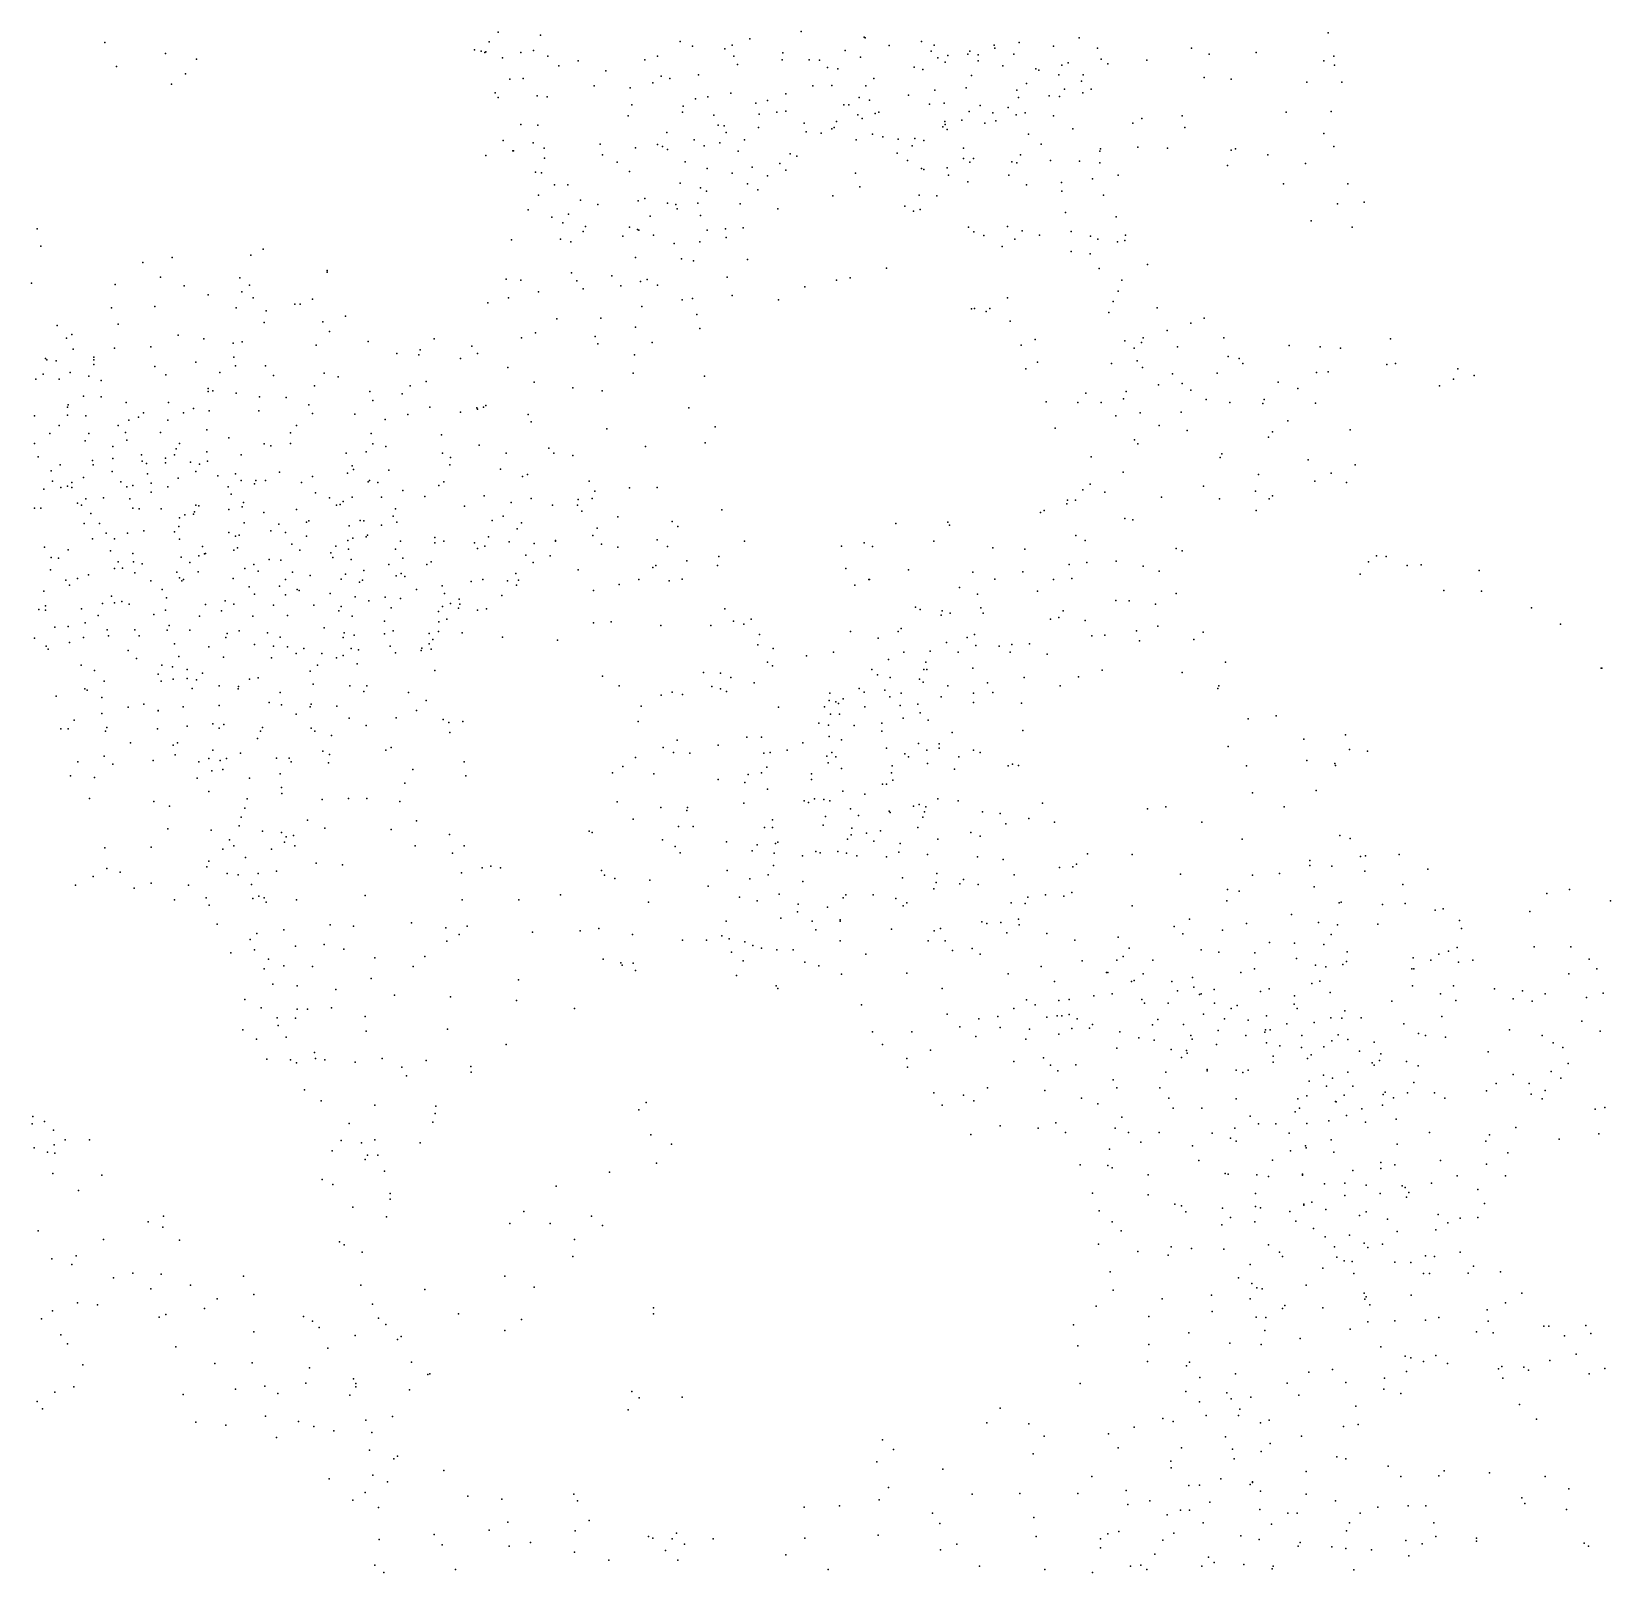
# Model space of a CAD drawing. Header units: millimetres. Extents: x -60275265 to 22802890, y -38578442 to 24337084.
# Drawn here: x -18734378 to -16149378, y -22014304 to -19492304 of the extents above; entities that cross this region are included whole.
import ezdxf

# ---------------------------------------------------------------- set-up
doc = ezdxf.new("R2010")
doc.units = ezdxf.units.MM
doc.header["$MEASUREMENT"] = 0
doc.layers.add('particles', color=7, linetype='Continuous', true_color=0x000000)

msp = doc.modelspace()

# ---------------------------------------------------------------- linework, layer by layer
at = {"layer": 'particles', "color": 93, "true_color": 0x67d435}
for p in [(-18614378, -19510304), (-17985378, -19509304), (-17970378, -19493304), (-17901378, -19498304), (-17672378, -19508304), (-17652378, -19516304), (-17587378, -19514304), (-17558378, -19504304), (-17474378, -19492304), (-17371378, -19501304), (-17369378, -19502304), (-17330378, -19515304), (-17277378, -19508304), (-17256378, -19514304), (-17158378, -19514304), (-17117378, -19510304), (-17061378, -19516304), (-17019378, -19502304), (-16611378, -19494304), (-18515378, -19528304), (-18464378, -19537304), (-18009378, -19522304), (-17998378, -19524304), (-17992378, -19526304), (-17990378, -19525304), (-17963378, -19535304), (-17933378, -19526304), (-17912378, -19523304), (-17889378, -19532304), (-17839378, -19540304), (-17730378, -19538304), (-17709378, -19532304), (-17599378, -19520304), (-17584378, -19532304), (-17505378, -19538304), (-17504378, -19527304), (-17461378, -19538304), (-17444378, -19539304), (-17402378, -19523304), (-17377378, -19534304), (-17261378, -19524304), (-17250378, -19535304), (-17238378, -19542304), (-17234378, -19531304), (-17201378, -19529304), (-17198378, -19524304), (-17184378, -19530304), (-17184378, -19540304), (-17157378, -19519304), (-17126378, -19529304), (-16989378, -19519304), (-16983378, -19537304), (-16908378, -19539304), (-16835378, -19519304), (-16806378, -19529304), (-16729378, -19526304), (-16618378, -19540304), (-16602378, -19532304), (-18595378, -19549304), (-18482378, -19561304), (-17871378, -19548304), (-17794378, -19556304), (-17703378, -19565304), (-17642378, -19563304), (-17578378, -19546304), (-17431378, -19551304), (-17414378, -19553304), (-17289378, -19550304), (-17275378, -19554304), (-17195378, -19564304), (-17144378, -19548304), (-17090378, -19553304), (-17085378, -19555304), (-17052378, -19563304), (-17047378, -19547304), (-17037378, -19543304), (-17012378, -19563304), (-16972378, -19545304), (-16814378, -19567304), (-16601378, -19547304), (-18505378, -19578304), (-17975378, -19592304), (-17951378, -19570304), (-17929378, -19569304), (-17813378, -19581304), (-17754378, -19584304), (-17717378, -19576304), (-17689378, -19569304), (-17589378, -19593304), (-17455378, -19581304), (-17424378, -19580304), (-17368378, -19581304), (-17355378, -19569304), (-17255378, -19588304), (-17204378, -19584304), (-17121378, -19588304), (-17105378, -19577304), (-17043378, -19586304), (-17015378, -19573304), (-17013378, -19592304), (-16999378, -19586304), (-16770378, -19570304), (-16646378, -19575304), (-16589378, -19575304), (-17970378, -19600304), (-17906378, -19597304), (-17890378, -19599304), (-17751378, -19612304), (-17667378, -19614304), (-17647378, -19602304), (-17627378, -19599304), (-17548378, -19609304), (-17529378, -19605304), (-17499378, -19594304), (-17404378, -19612304), (-17396378, -19612304), (-17379378, -19600304), (-17362378, -19604304), (-17298378, -19596304), (-17264378, -19611304), (-17240378, -19609304), (-17181378, -19613304), (-17135378, -19616304), (-17118378, -19600304), (-17068378, -19597304), (-17051378, -19598304), (-17933378, -19644304), (-17905378, -19645304), (-17757378, -19630304), (-17668378, -19624304), (-17617378, -19629304), (-17610378, -19645304), (-17543378, -19627304), (-17514378, -19624304), (-17499378, -19622304), (-17469378, -19642304), (-17416378, -19639304), (-17381378, -19628304), (-17374378, -19634304), (-17353378, -19626304), (-17347378, -19624304), (-17239378, -19639304), (-17238378, -19644304), (-17211378, -19637304), (-17199378, -19623304), (-17173378, -19642304), (-17160378, -19625304), (-17155378, -19638304), (-17122378, -19628304), (-17107378, -19625304), (-17061378, -19630304), (-16931378, -19642304), (-16916378, -19634304), (-16850378, -19630304), (-16680378, -19624304), (-16606378, -19623304), (-17962378, -19670304), (-17694378, -19657304), (-17649378, -19669304), (-17600378, -19646304), (-17597378, -19657304), (-17567378, -19669304), (-17544378, -19649304), (-17466378, -19656304), (-17441378, -19658304), (-17424378, -19651304), (-17420378, -19649304), (-17384378, -19669304), (-17357378, -19660304), (-17340378, -19664304), (-17315378, -19668304), (-17288378, -19667304), (-17273378, -19670304), (-17242378, -19648304), (-17235378, -19652304), (-17102378, -19660304), (-17029378, -19651304), (-16846378, -19649304), (-16618378, -19659304), (-17990378, -19695304), (-17946378, -19687304), (-17945378, -19687304), (-17913378, -19674304), (-17895378, -19683304), (-17803378, -19676304), (-17799378, -19694304), (-17745378, -19682304), (-17709378, -19677304), (-17701378, -19680304), (-17693378, -19685304), (-17633378, -19679304), (-17607378, -19674304), (-17577378, -19688304), (-17492378, -19692304), (-17481378, -19696304), (-17317378, -19691304), (-17292378, -19679304), (-17208378, -19683304), (-17115378, -19694304), (-17081378, -19676304), (-16985378, -19688304), (-16984378, -19684304), (-16923378, -19681304), (-16874378, -19683304), (-16770378, -19686304), (-16763378, -19684304), (-16710378, -19694304), (-16602378, -19680304), (-17909378, -19722304), (-17899378, -19723304), (-17894378, -19699304), (-17775378, -19706304), (-17755378, -19721304), (-17664378, -19705304), (-17628378, -19716304), (-17554378, -19714304), (-17509378, -19708304), (-17499378, -19719304), (-17300378, -19703304), (-17277378, -19716304), (-17273378, -19718304), (-17235378, -19715304), (-17208378, -19700304), (-17198378, -19706304), (-17192378, -19700304), (-17129378, -19705304), (-17121378, -19707304), (-17066378, -19703304), (-17018378, -19704304), (-16985378, -19707304), (-16776378, -19711304), (-16648378, -19708304), (-17878378, -19743304), (-17856378, -19743304), (-17672378, -19740304), (-17639378, -19748304), (-17587378, -19724304), (-17562378, -19741304), (-17529378, -19728304), (-17385378, -19724304), (-17378378, -19746304), (-17233378, -19727304), (-17201378, -19738304), (-17134378, -19727304), (-17105378, -19743304), (-17048378, -19739304), (-16997378, -19733304), (-16955378, -19727304), (-16684378, -19741304), (-16579378, -19741304), (-17904378, -19760304), (-17835378, -19768304), (-17741378, -19769304), (-17730378, -19765304), (-17693378, -19773304), (-17643378, -19773304), (-17629378, -19753304), (-17574378, -19774304), (-17545378, -19751304), (-17422378, -19761304), (-17281378, -19760304), (-17252378, -19761304), (-17047378, -19753304), (-16979378, -19760304), (-16596378, -19774304), (-16552378, -19771304), (-17921378, -19784304), (-17882378, -19796304), (-17855378, -19791304), (-17807378, -19775304), (-17721378, -19794304), (-17679378, -19775304), (-17677378, -19782304), (-17639378, -19793304), (-17512378, -19782304), (-17304378, -19778304), (-17290378, -19786304), (-17279378, -19783304), (-17041378, -19788304), (-16958378, -19795304), (-18725378, -19815304), (-17864378, -19805304), (-17831378, -19819304), (-17827378, -19811304), (-17755378, -19812304), (-17742378, -19816304), (-17740378, -19817304), (-17716378, -19825304), (-17628378, -19817304), (-17598378, -19815304), (-17569378, -19813304), (-17200378, -19812304), (-17191378, -19820304), (-17175378, -19826304), (-17136378, -19811304), (-17112378, -19818304), (-17084378, -19825304), (-17032378, -19819304), (-16943378, -19825304), (-16639378, -19802304), (-16572378, -19812304), (-18719378, -19843304), (-18355378, -19848304), (-17948378, -19833304), (-17868378, -19832304), (-17851378, -19836304), (-17766378, -19827304), (-17682378, -19839304), (-17640378, -19836304), (-17597378, -19829304), (-17145378, -19844304), (-17124378, -19832304), (-17032378, -19852304), (-17000378, -19827304), (-16988378, -19832304), (-16956378, -19836304), (-16944378, -19834304), (-18552378, -19870304), (-18504378, -19862304), (-18375378, -19858304), (-17745378, -19862304), (-17670378, -19864304), (-17650378, -19867304), (-17562378, -19865304), (-17001378, -19856304), (-16907378, -19873304), (-18734378, -19904304), (-18523378, -19894304), (-18393378, -19895304), (-18250378, -19883304), (-18250378, -19886304), (-17957378, -19897304), (-17933378, -19899304), (-17850378, -19887304), (-17841378, -19900304), (-17784378, -19892304), (-17737378, -19901304), (-17726378, -19898304), (-17595378, -19894304), (-17416378, -19899304), (-17394378, -19895304), (-17334378, -19879304), (-16986378, -19880304), (-16949378, -19899304), (-18597378, -19906304), (-18484378, -19908304), (-18445378, -19923304), (-18390378, -19918304), (-18377378, -19907304), (-18371378, -19928304), (-18274378, -19930304), (-17953378, -19928304), (-17904378, -19918304), (-17831378, -19913304), (-17769378, -19908304), (-17709378, -19907304), (-17652378, -19929304), (-17587378, -19924304), (-17468378, -19910304), (-17136378, -19928304), (-16955378, -19917304), (-18603378, -19944304), (-18532378, -19942304), (-18399378, -19944304), (-18350378, -19949304), (-18303378, -19938304), (-18294378, -19938304), (-17987378, -19936304), (-17735378, -19942304), (-17669378, -19931304), (-17645378, -19955304), (-17511378, -19931304), (-17195378, -19946304), (-17190378, -19945304), (-17171378, -19950304), (-17165378, -19945304), (-16970378, -19952304), (-16963378, -19934304), (-16891378, -19944304), (-18692378, -19973304), (-18592378, -19971304), (-18353378, -19968304), (-18257378, -19967304), (-18220378, -19958304), (-17874378, -19962304), (-17802378, -19961304), (-17745378, -19976304), (-17640378, -19978304), (-17132378, -19966304), (-16875378, -19981304), (-16836378, -19969304), (-16814378, -19961304), (-18677378, -19994304), (-18668378, -19988304), (-18494378, -19989304), (-18452378, -19995304), (-18404378, -20002304), (-18389378, -20000304), (-18268378, -20005304), (-18246378, -19983304), (-18183378, -19999304), (-18075378, -19995304), (-18013378, -20007304), (-17932378, -19993304), (-17909378, -19985304), (-17811378, -19991304), (-17807378, -20003304), (-17718378, -20001304), (-17114378, -20005304), (-17091378, -19996304), (-16944378, -19998304), (-16917378, -20001304), (-16914378, -19993304), (-16782378, -19993304), (-16675378, -20006304), (-16509378, -19995304), (-18711378, -20027304), (-18709378, -20029304), (-18694378, -20031304), (-18666378, -20012304), (-18632378, -20025304), (-18632378, -20029304), (-18598378, -20010304), (-18539378, -20008304), (-18465378, -20033304), (-18403378, -20025304), (-18136378, -20019304), (-18100378, -20021304), (-18098378, -20013304), (-18032378, -20027304), (-18004378, -20019304), (-17747378, -20021304), (-17087378, -20033304), (-16929378, -20010304), (-16924378, -20031304), (-16858378, -20008304), (-16775378, -20024304), (-16757378, -20027304), (-16624378, -20008304), (-16591378, -20010304), (-18715378, -20053304), (-18671378, -20050304), (-18640378, -20056304), (-18632378, -20037304), (-18532378, -20040304), (-18514378, -20054304), (-18426378, -20050304), (-18400378, -20039304), (-18351378, -20039304), (-18338378, -20055304), (-18255378, -20051304), (-18232378, -20057304), (-17954378, -20042304), (-17749378, -20051304), (-17632378, -20056304), (-17106378, -20044304), (-16966378, -20035304), (-16915378, -20042304), (-16866378, -20052304), (-16793378, -20051304), (-16751378, -20035304), (-16630378, -20050304), (-16611378, -20049304), (-16515378, -20037304), (-16501378, -20035304), (-16399378, -20044304), (-16372378, -20055304), (-18727378, -20061304), (-18689378, -20061304), (-18620378, -20063304), (-18445378, -20076304), (-18445378, -20081304), (-18437378, -20080304), (-18399378, -20084304), (-18271378, -20072304), (-18180378, -20081304), (-18127378, -20085304), (-18114378, -20072304), (-18088378, -20065304), (-17911378, -20066304), (-17848378, -20075304), (-17800378, -20080304), (-17008378, -20084304), (-16942378, -20081304), (-16889378, -20070304), (-16850378, -20068304), (-16836378, -20079304), (-16693378, -20066304), (-16661378, -20076304), (-16429378, -20072304), (-16406378, -20061304), (-18675378, -20107304), (-18674378, -20103304), (-18649378, -20089304), (-18620378, -20090304), (-18579378, -20099304), (-18510378, -20099304), (-18469378, -20109304), (-18361378, -20090304), (-18317378, -20091304), (-18280378, -20103304), (-18175378, -20096304), (-18082378, -20107304), (-18005378, -20108304), (-18004378, -20110304), (-17994378, -20107304), (-17990378, -20104304), (-17658378, -20108304), (-17073378, -20098304), (-17021378, -20099304), (-16983378, -20099304), (-16946378, -20093304), (-16811378, -20094304), (-16772378, -20099304), (-16718378, -20101304), (-16716378, -20094304), (-16632378, -20100304), (-18729378, -20121304), (-18675378, -20120304), (-18645378, -20121304), (-18575378, -20128304), (-18559378, -20123304), (-18551378, -20116304), (-18511378, -20128304), (-18485378, -20116304), (-18443378, -20113304), (-18362378, -20113304), (-18274378, -20117304), (-18205378, -20118304), (-18155378, -20127304), (-18118378, -20119304), (-18032378, -20115304), (-17921378, -20119304), (-17916378, -20131304), (-16959378, -20121304), (-16919378, -20116304), (-16852378, -20115304), (-16677378, -20129304), (-18704378, -20150304), (-18689378, -20137304), (-18646378, -20162304), (-18640378, -20150304), (-18592378, -20137304), (-18580378, -20148304), (-18578378, -20161304), (-18523378, -20148304), (-18447378, -20144304), (-18411378, -20157304), (-18310378, -20149304), (-18300378, -20137304), (-18178378, -20150304), (-18063378, -20152304), (-17792378, -20142304), (-17615378, -20139304), (-17058378, -20141304), (-16928378, -20160304), (-16888378, -20137304), (-16842378, -20145304), (-16709378, -20156304), (-16702378, -20147304), (-16575378, -20144304), (-18729378, -20166304), (-18723378, -20188304), (-18601378, -20171304), (-18554378, -20185304), (-18500378, -20185304), (-18497378, -20175304), (-18492378, -20166304), (-18447378, -20180304), (-18391378, -20185304), (-18353378, -20167304), (-18342378, -20170304), (-18310378, -20166304), (-18219378, -20182304), (-18186378, -20180304), (-18175378, -20167304), (-18154378, -20171304), (-18061378, -20182304), (-18001378, -20169304), (-17957378, -20182304), (-17887378, -20174304), (-17879378, -20182304), (-17848378, -20186304), (-17729378, -20171304), (-17631378, -20165304), (-16999378, -20188304), (-16923378, -20167304), (-16785378, -20183304), (-18702378, -20211304), (-18687378, -20201304), (-18634378, -20194304), (-18633378, -20201304), (-18602378, -20212304), (-18601378, -20191304), (-18553378, -20195304), (-18546378, -20199304), (-18515378, -20190304), (-18515378, -20198304), (-18474378, -20197304), (-18465378, -20212304), (-18459378, -20200304), (-18446378, -20195304), (-18328378, -20213304), (-18209378, -20203304), (-18207378, -20209304), (-18149378, -20210304), (-18049378, -20201304), (-18048378, -20189304), (-17966378, -20208304), (-16947378, -20213304), (-16788378, -20189304), (-16644378, -20193304), (-16567378, -20201304), (-18700378, -20228304), (-18686378, -20238304), (-18675378, -20236304), (-18668378, -20230304), (-18668378, -20238304), (-18649378, -20222304), (-18588378, -20229304), (-18578378, -20237304), (-18568378, -20235304), (-18544378, -20216304), (-18538378, -20231304), (-18511378, -20237304), (-18494378, -20223304), (-18429378, -20219304), (-18412378, -20237304), (-18400378, -20216304), (-18391378, -20227304), (-18369378, -20232304), (-18367378, -20227304), (-18351378, -20227304), (-18292378, -20230304), (-18274378, -20220304), (-18217378, -20215304), (-18183378, -20229304), (-18181378, -20227304), (-18167378, -20230304), (-18067378, -20235304), (-18059378, -20229304), (-17930378, -20220304), (-17922378, -20217304), (-17821378, -20228304), (-17755378, -20239304), (-17710378, -20238304), (-17001378, -20233304), (-16815378, -20236304), (-16725378, -20217304), (-16633378, -20228304), (-16606378, -20215304), (-16581378, -20230304), (-18714378, -20241304), (-18659378, -20264304), (-18645378, -20257304), (-18616378, -20255304), (-18573378, -20257304), (-18538378, -20246304), (-18407378, -20249304), (-18387378, -20263304), (-18269378, -20247304), (-18246378, -20255304), (-18229378, -20266304), (-18224378, -20261304), (-18209378, -20254304), (-18161378, -20254304), (-18126378, -20243304), (-18090378, -20253304), (-17993378, -20252304), (-17949378, -20263304), (-17916378, -20256304), (-17839378, -20258304), (-17816378, -20256304), (-17812378, -20244304), (-17039378, -20265304), (-17038378, -20259304), (-17025378, -20259304), (-17013378, -20242304), (-16977378, -20246304), (-16884378, -20254304), (-16789378, -20257304), (-16730378, -20244304), (-16708378, -20257304), (-16702378, -20252304), (-18729378, -20272304), (-18719378, -20272304), (-18652378, -20267304), (-18637378, -20281304), (-18568378, -20272304), (-18558378, -20273304), (-18522378, -20273304), (-18492378, -20288304), (-18483378, -20283304), (-18469378, -20282304), (-18467378, -20278304), (-18465378, -20267304), (-18460378, -20268304), (-18411378, -20274304), (-18389378, -20270304), (-18354378, -20279304), (-18300378, -20274304), (-18235378, -20267304), (-18142378, -20285304), (-18138378, -20273304), (-18025378, -20269304), (-17962378, -20285304), (-17881378, -20267304), (-17840378, -20267304), (-17833378, -20277304), (-17774378, -20286304), (-17604378, -20275304), (-17082378, -20279304), (-17076378, -20276304), (-16944378, -20289304), (-16931378, -20291304), (-16729378, -20276304), (-18648378, -20297304), (-18623378, -20297304), (-18612378, -20313304), (-18577378, -20313304), (-18550378, -20309304), (-18500378, -20311304), (-18493378, -20302304), (-18411378, -20312304), (-18394378, -20316304), (-18386378, -20296304), (-18342378, -20309304), (-18329378, -20298304), (-18318378, -20312304), (-18284378, -20295304), (-18280378, -20293304), (-18214378, -20301304), (-18196378, -20292304), (-18190378, -20293304), (-18184378, -20316304), (-18161378, -20300304), (-18136378, -20295304), (-17980378, -20292304), (-17939378, -20306304), (-17932378, -20296304), (-17815378, -20317304), (-17808378, -20305304), (-17685378, -20294304), (-17676378, -20302304), (-17319378, -20297304), (-17234378, -20295304), (-17231378, -20300304), (-17024378, -20317304), (-18713378, -20336304), (-18674378, -20340304), (-18634378, -20322304), (-18605378, -20342304), (-18598378, -20322304), (-18492378, -20323304), (-18454378, -20335304), (-18403378, -20341304), (-18400378, -20318304), (-18397378, -20337304), (-18308378, -20331304), (-18295378, -20341304), (-18284378, -20318304), (-18236378, -20334304), (-18216378, -20325304), (-18215378, -20339304), (-18208378, -20321304), (-18186378, -20319304), (-18138378, -20339304), (-18130378, -20326304), (-18074378, -20320304), (-18074378, -20329304), (-18059378, -20326304), (-18009378, -20329304), (-18004378, -20338304), (-17992378, -20334304), (-17986378, -20319304), (-17952378, -20327304), (-17911378, -20330304), (-17876378, -20325304), (-17876378, -20326304), (-17801378, -20331304), (-17774378, -20336304), (-17710378, -20324304), (-17693378, -20335304), (-17567378, -20326304), (-17408378, -20334304), (-17371378, -20329304), (-17357378, -20335304), (-17257378, -20326304), (-17160378, -20337304), (-17108378, -20339304), (-17009378, -20325304), (-16860378, -20338304), (-16850378, -20342304), (-18702378, -20353304), (-18690378, -20354304), (-18592378, -20360304), (-18568378, -20346304), (-18567378, -20360304), (-18553378, -20363304), (-18489378, -20352304), (-18475378, -20361304), (-18460378, -20350304), (-18451378, -20347304), (-18449378, -20346304), (-18370378, -20364304), (-18345378, -20356304), (-18326378, -20357304), (-18244378, -20345304), (-18241378, -20353304), (-18211378, -20356304), (-18149378, -20364304), (-18126378, -20354304), (-18087378, -20364304), (-18080378, -20360304), (-17925378, -20349304), (-17913378, -20361304), (-17885378, -20350304), (-17717378, -20369304), (-17712378, -20366304), (-17661378, -20358304), (-17611378, -20366304), (-17609378, -20351304), (-17035378, -20364304), (-17006378, -20361304), (-16958378, -20359304), (-16914378, -20367304), (-16545378, -20360304), (-16532378, -20350304), (-16516378, -20351304), (-16482378, -20366304), (-16459378, -20365304), (-18703378, -20373304), (-18678378, -20390304), (-18659378, -20387304), (-18641378, -20381304), (-18598378, -20371304), (-18585378, -20370304), (-18565378, -20378304), (-18539378, -20391304), (-18496378, -20377304), (-18492378, -20386304), (-18488378, -20391304), (-18485378, -20389304), (-18461378, -20376304), (-18404378, -20387304), (-18385378, -20371304), (-18363378, -20375304), (-18318378, -20389304), (-18307378, -20377304), (-18278378, -20382304), (-18227378, -20388304), (-18220378, -20380304), (-18197378, -20393304), (-18192378, -20390304), (-18190378, -20374304), (-18137378, -20383304), (-18129378, -20379304), (-18123378, -20384304), (-18014378, -20392304), (-17995378, -20389304), (-17955378, -20391304), (-17941378, -20379304), (-17937378, -20390304), (-17839378, -20373304), (-17740378, -20389304), (-17690378, -20391304), (-17669378, -20388304), (-17401378, -20371304), (-17363378, -20389304), (-17362378, -20389304), (-17298378, -20373304), (-17193378, -20377304), (-17157378, -20388304), (-17111378, -20376304), (-17061378, -20389304), (-17031378, -20387304), (-16888378, -20375304), (-16559378, -20380304), (-16364378, -20374304), (-18714378, -20408304), (-18672378, -20398304), (-18603378, -20416304), (-18520378, -20405304), (-18513378, -20419304), (-18378378, -20401304), (-18369378, -20413304), (-18328378, -20400304), (-18318378, -20414304), (-18299378, -20405304), (-18296378, -20407304), (-18245378, -20412304), (-18204378, -20417304), (-18155378, -20418304), (-18130378, -20420304), (-18104378, -20405304), (-18062378, -20399304), (-18058378, -20412304), (-18034378, -20421304), (-17964378, -20415304), (-17940378, -20398304), (-17814378, -20407304), (-17772378, -20397304), (-17386378, -20398304), (-17215378, -20402304), (-17185378, -20413304), (-17087378, -20408304), (-16860378, -20412304), (-16422378, -20407304), (-16360378, -20408304), (-18722378, -20438304), (-18711378, -20432304), (-18711378, -20439304), (-18652378, -20437304), (-18618378, -20428304), (-18598378, -20427304), (-18586378, -20425304), (-18574378, -20429304), (-18534378, -20446304), (-18515378, -20439304), (-18449378, -20430304), (-18423378, -20440304), (-18417378, -20424304), (-18403378, -20429304), (-18338378, -20431304), (-18272378, -20431304), (-18231378, -20440304), (-18227378, -20433304), (-18182378, -20424304), (-18145378, -20435304), (-18068378, -20441304), (-18061378, -20433304), (-18048378, -20428304), (-18035378, -20436304), (-18033378, -20429304), (-18004378, -20439304), (-17989378, -20437304), (-17599378, -20437304), (-17287378, -20434304), (-17279378, -20438304), (-17245378, -20447304), (-17243378, -20440304), (-17230378, -20444304), (-17180378, -20435304), (-17176378, -20444304), (-17045378, -20440304), (-16959378, -20423304), (-16937378, -20424304), (-16894378, -20429304), (-16278378, -20435304), (-18696378, -20467304), (-18674378, -20466304), (-18646378, -20460304), (-18625378, -20448304), (-18610378, -20471304), (-18565378, -20471304), (-18512378, -20472304), (-18509378, -20464304), (-18475378, -20472304), (-18459378, -20449304), (-18372378, -20449304), (-18315378, -20448304), (-18255378, -20468304), (-18209378, -20449304), (-18156378, -20457304), (-18067378, -20458304), (-18054378, -20454304), (-17814378, -20460304), (-17785378, -20458304), (-17704378, -20464304), (-17622378, -20464304), (-17585378, -20457304), (-17568378, -20462304), (-17556378, -20454304), (-17310378, -20469304), (-17066378, -20454304), (-17052378, -20451304), (-17009378, -20456304), (-16890378, -20465304), (-16231378, -20462304), (-18729378, -20485304), (-18710378, -20498304), (-18672378, -20492304), (-18649378, -20484304), (-18608378, -20481304), (-18558378, -20481304), (-18500378, -20494304), (-18416378, -20484304), (-18414378, -20477304), (-18394378, -20473304), (-18369378, -20495304), (-18348378, -20476304), (-18338378, -20498304), (-18327378, -20483304), (-18224378, -20484304), (-18222378, -20476304), (-18206378, -20480304), (-18156378, -20478304), (-18147378, -20498304), (-18142378, -20473304), (-18083378, -20477304), (-18083378, -20494304), (-18077378, -20487304), (-18068378, -20474304), (-18029378, -20476304), (-17963378, -20483304), (-17873378, -20488304), (-17545378, -20496304), (-17542378, -20479304), (-17393378, -20474304), (-17348378, -20485304), (-17315378, -20474304), (-17236378, -20492304), (-17202378, -20484304), (-17190378, -20479304), (-17188378, -20497304), (-17150378, -20498304), (-17129378, -20495304), (-17100378, -20494304), (-16998378, -20481304), (-16977378, -20480304), (-16925378, -20473304), (-16920378, -20489304), (-16831378, -20487304), (-16816378, -20475304), (-18707378, -20503304), (-18576378, -20505304), (-18562378, -20518304), (-18493378, -20515304), (-18444378, -20499304), (-18420378, -20516304), (-18341378, -20517304), (-18315378, -20499304), (-18301378, -20510304), (-18288378, -20502304), (-18259378, -20510304), (-18235378, -20517304), (-18224378, -20513304), (-18211378, -20502304), (-18199378, -20504304), (-18138378, -20509304), (-18096378, -20505304), (-18095378, -20501304), (-18080378, -20503304), (-17529378, -20524304), (-17520378, -20502304), (-17465378, -20514304), (-17421378, -20508304), (-17331378, -20520304), (-17306378, -20508304), (-17270378, -20524304), (-17263378, -20506304), (-17217378, -20508304), (-17132378, -20508304), (-17071378, -20511304), (-16779378, -20524304), (-18653378, -20529304), (-18631378, -20538304), (-18527378, -20544304), (-18521378, -20529304), (-18503378, -20532304), (-18479378, -20536304), (-18454378, -20542304), (-18363378, -20550304), (-18278378, -20539304), (-18266378, -20529304), (-18201378, -20527304), (-18074378, -20538304), (-17799378, -20547304), (-17634378, -20541304), (-17606378, -20542304), (-17589378, -20549304), (-17521378, -20530304), (-17358378, -20536304), (-17349378, -20545304), (-17328378, -20549304), (-17273378, -20536304), (-17268378, -20536304), (-17193378, -20534304), (-17109378, -20549304), (-17020378, -20548304), (-16981378, -20537304), (-16850378, -20541304), (-16164378, -20534304), (-16163378, -20534304), (-18647378, -20568304), (-18643378, -20570304), (-18615378, -20555304), (-18522378, -20555304), (-18502378, -20552304), (-18479378, -20551304), (-18471378, -20567304), (-18464378, -20553304), (-18427378, -20563304), (-18396378, -20568304), (-18395378, -20564304), (-18377378, -20552304), (-18327378, -20574304), (-18273378, -20560304), (-18213378, -20563304), (-18190378, -20572304), (-18185378, -20563304), (-18117378, -20574304), (-17772378, -20563304), (-17685378, -20573304), (-17620378, -20564304), (-17606378, -20568304), (-17596378, -20572304), (-17551378, -20558304), (-17427378, -20575304), (-17379378, -20567304), (-17371378, -20573304), (-17337378, -20570304), (-17310378, -20575304), (-17280378, -20552304), (-17274378, -20557304), (-17234378, -20563304), (-17192378, -20575304), (-17169378, -20558304), (-17160378, -20574304), (-17050378, -20563304), (-16792378, -20567304), (-16790378, -20563304), (-18694378, -20580304), (-18619378, -20582304), (-18576378, -20598304), (-18550378, -20593304), (-18486378, -20597304), (-18427378, -20595304), (-18345378, -20590304), (-18325378, -20594304), (-18278378, -20597304), (-18276378, -20593304), (-18234378, -20596304), (-18088378, -20587304), (-17736378, -20596304), (-17703378, -20578304), (-17668378, -20577304), (-17511378, -20598304), (-17436378, -20597304), (-17428378, -20587304), (-17417378, -20589304), (-17413378, -20592304), (-17405378, -20584304), (-17370378, -20597304), (-17329378, -20581304), (-17312378, -20595304), (-17283378, -20593304), (-17245378, -20581304), (-17192378, -20590304), (-17113378, -20591304), (-18664378, -20619304), (-18619378, -20608304), (-18527378, -20603304), (-18527378, -20604304), (-18437378, -20625304), (-18419378, -20626304), (-18301378, -20609304), (-18214378, -20616304), (-18137378, -20615304), (-18104378, -20603304), (-18060378, -20618304), (-18051378, -20623304), (-18028378, -20621304), (-17741378, -20621304), (-17445378, -20624304), (-17429378, -20627304), (-17426378, -20609304), (-17411378, -20609304), (-17342378, -20624304), (-17307378, -20616304), (-17279378, -20607304), (-17266378, -20619304), (-16742378, -20617304), (-16696378, -20612304), (-18686378, -20633304), (-18674378, -20633304), (-18613378, -20637304), (-18611378, -20631304), (-18528378, -20633304), (-18479378, -20629304), (-18427378, -20632304), (-18364378, -20649304), (-18359378, -20637304), (-18356378, -20631304), (-18276378, -20632304), (-18270378, -20637304), (-18243378, -20644304), (-18186378, -20628304), (-18049378, -20639304), (-17677378, -20652304), (-17563378, -20647304), (-17539378, -20647304), (-17428378, -20646304), (-17408378, -20651304), (-17387378, -20628304), (-17342378, -20637304), (-17227378, -20639304), (-17111378, -20636304), (-16651378, -20650304), (-16583378, -20643304), (-18615378, -20678304), (-18572378, -20656304), (-18502378, -20660304), (-18499378, -20676304), (-18495378, -20656304), (-18437378, -20668304), (-18392378, -20673304), (-18257378, -20670304), (-18246378, -20675304), (-18154378, -20668304), (-18145378, -20664304), (-17700378, -20664304), (-17683378, -20672304), (-17656378, -20673304), (-17610378, -20660304), (-17535378, -20673304), (-17525378, -20672304), (-17497378, -20668304), (-17471378, -20656304), (-17432378, -20678304), (-17424378, -20672304), (-17417378, -20679304), (-17334378, -20665304), (-17304378, -20674304), (-17298378, -20679304), (-17282378, -20657304), (-17268378, -20668304), (-17248378, -20658304), (-17248378, -20665304), (-17216378, -20679304), (-17192378, -20668304), (-17181378, -20672304), (-16775378, -20662304), (-16576378, -20667304), (-16547378, -20670304), (-18658378, -20687304), (-18601378, -20691304), (-18535378, -20685304), (-18460378, -20687304), (-18444378, -20682304), (-18439378, -20702304), (-18425378, -20685304), (-18421378, -20700304), (-18415378, -20682304), (-18333378, -20681304), (-18312378, -20681304), (-18309378, -20687304), (-18248378, -20689304), (-18110378, -20700304), (-18026378, -20687304), (-17783378, -20705304), (-17766378, -20695304), (-17745378, -20680304), (-17539378, -20705304), (-17530378, -20696304), (-17430378, -20689304), (-17408378, -20698304), (-17326378, -20705304), (-17325378, -20694304), (-17267378, -20690304), (-17223378, -20699304), (-17135378, -20694304), (-17128378, -20691304), (-17118378, -20693304), (-16745378, -20694304), (-16646378, -20685304), (-16600378, -20690304), (-16599378, -20693304), (-18670378, -20710304), (-18631378, -20713304), (-18463378, -20714304), (-18377378, -20714304), (-18327378, -20707304), (-18325378, -20729304), (-18123378, -20722304), (-18023378, -20710304), (-17715378, -20707304), (-17610378, -20716304), (-17566378, -20721304), (-17561378, -20708304), (-17457378, -20707304), (-17457378, -20716304), (-17341378, -20724304), (-17334378, -20724304), (-17324378, -20717304), (-18639378, -20747304), (-18534378, -20752304), (-18444378, -20736304), (-18381378, -20748304), (-18324378, -20739304), (-18258378, -20749304), (-18215378, -20747304), (-18185378, -20747304), (-18131378, -20752304), (-17775378, -20753304), (-17568378, -20755304), (-17529378, -20732304), (-17469378, -20751304), (-17462378, -20754304), (-17452378, -20748304), (-17437378, -20749304), (-17427378, -20751304), (-17406378, -20735304), (-17370378, -20740304), (-17281378, -20757304), (-17250378, -20748304), (-17217378, -20751304), (-17079378, -20755304), (-16735378, -20738304), (-16631378, -20734304), (-18508378, -20760304), (-18391378, -20778304), (-18385378, -20763304), (-18282378, -20783304), (-17749378, -20781304), (-17704378, -20762304), (-17661378, -20767304), (-17660378, -20762304), (-17521378, -20782304), (-17434378, -20777304), (-17393378, -20764304), (-17380378, -20775304), (-17330378, -20768304), (-17328378, -20770304), (-17290378, -20760304), (-17275378, -20778304), (-17272378, -20769304), (-17270378, -20761304), (-17177378, -20769304), (-17148378, -20772304), (-17101378, -20780304), (-16907378, -20764304), (-16877378, -20761304), (-16683378, -20761304), (-18511378, -20797304), (-18440378, -20799304), (-18394378, -20792304), (-18356378, -20801304), (-18325378, -20803304), (-18305378, -20808304), (-18254378, -20796304), (-18145378, -20798304), (-18104378, -20784304), (-18050378, -20806304), (-17821378, -20801304), (-17816378, -20803304), (-17675378, -20793304), (-17651378, -20793304), (-17534378, -20795304), (-17521378, -20795304), (-17438378, -20791304), (-17392378, -20807304), (-17391378, -20796304), (-17367378, -20804304), (-17344378, -20800304), (-17283378, -20795304), (-17196378, -20803304), (-17139378, -20789304), (-17059378, -20786304), (-16818378, -20786304), (-16592378, -20808304), (-18614378, -20828304), (-18538378, -20827304), (-18421378, -20830304), (-18410378, -20815304), (-18403378, -20825304), (-18341378, -20830304), (-18320378, -20819304), (-18317378, -20810304), (-18303378, -20825304), (-18106378, -20825304), (-18026378, -20825304), (-17701378, -20815304), (-17680378, -20826304), (-17596378, -20818304), (-17554378, -20833304), (-17546378, -20823304), (-17516378, -20821304), (-17512378, -20819304), (-17450378, -20834304), (-17414378, -20834304), (-17398378, -20814304), (-17355378, -20817304), (-17312378, -20821304), (-17250378, -20814304), (-17181378, -20809304), (-16752378, -20814304), (-16575378, -20813304), (-18447378, -20859304), (-18444378, -20850304), (-18384378, -20844304), (-18268378, -20853304), (-18225378, -20856304), (-18045378, -20837304), (-17982378, -20858304), (-17672378, -20836304), (-17519378, -20857304), (-17518378, -20837304), (-17472378, -20841304), (-17443378, -20836304), (-17400378, -20837304), (-17383378, -20841304), (-17334378, -20843304), (-17314378, -20835304), (-17267378, -20839304), (-17185378, -20843304), (-17143378, -20847304), (-17051378, -20860304), (-17029378, -20859304), (-17023378, -20855304), (-17005378, -20838304), (-16932378, -20839304), (-16641378, -20849304), (-16641378, -20857304), (-16605378, -20858304), (-16558378, -20842304), (-16550378, -20841304), (-16495378, -20839304), (-18633378, -20875304), (-18611378, -20862304), (-18589378, -20868304), (-18538378, -20886304), (-18414378, -20870304), (-18396378, -20872304), (-18363378, -20870304), (-18333378, -20866304), (-18030378, -20869304), (-17996378, -20861304), (-17966378, -20861304), (-17801378, -20865304), (-17796378, -20873304), (-17779378, -20878304), (-17722378, -20881304), (-17595378, -20865304), (-17558378, -20879304), (-17528378, -20872304), (-17471378, -20883304), (-17308378, -20877304), (-17253378, -20885304), (-17252378, -20870304), (-17208378, -20880304), (-17125378, -20872304), (-16853378, -20871304), (-16735378, -20873304), (-16691378, -20870304), (-16551378, -20866304), (-16448378, -20863304), (-18662378, -20889304), (-18566378, -20894304), (-18477378, -20889304), (-18448378, -20910304), (-18374378, -20888304), (-18372378, -20911304), (-18362378, -20907304), (-18353378, -20910304), (-18188378, -20906304), (-17868378, -20905304), (-17626378, -20891304), (-17575378, -20909304), (-17510378, -20904304), (-17405378, -20910304), (-17401378, -20905304), (-17356378, -20905304), (-17319378, -20911304), (-17257378, -20895304), (-17214378, -20887304), (-17184378, -20888304), (-17103378, -20909304), (-17074378, -20905304), (-17044378, -20907304), (-17031378, -20901304), (-16776378, -20896304), (-16757378, -20899304), (-16634378, -20892304), (-16489378, -20888304), (-16253378, -20903304), (-16216378, -20896304), (-18500378, -20913304), (-18443378, -20922304), (-18350378, -20917304), (-18300378, -20913304), (-18029378, -20913304), (-17936378, -20913304), (-17724378, -20917304), (-17546378, -20915304), (-17480378, -20933304), (-17479378, -20920304), (-17431378, -20925304), (-17307378, -20923304), (-17301378, -20918304), (-17130378, -20918304), (-17107378, -20919304), (-16932378, -20923304), (-16777378, -20915304), (-16671378, -20937304), (-16593378, -20918304), (-16590378, -20917304), (-16522378, -20921304), (-16485378, -20919304), (-16436378, -20930304), (-16423378, -20928304), (-16281378, -20932304), (-16149378, -20915304), (-18430378, -20953304), (-18321378, -20962304), (-18245378, -20954304), (-18207378, -20956304), (-18112378, -20951304), (-18056378, -20959304), (-18021378, -20956304), (-17836378, -20964304), (-17805378, -20960304), (-17597378, -20948304), (-17507378, -20943304), (-17456378, -20948304), (-17450378, -20962304), (-17410378, -20946304), (-17410378, -20948304), (-17326378, -20961304), (-17256378, -20964304), (-17246378, -20960304), (-17178378, -20949304), (-17170378, -20952304), (-17147378, -20950304), (-17118378, -20945304), (-17117378, -20954304), (-16863378, -20957304), (-16838378, -20945304), (-16784378, -20963304), (-16745378, -20952304), (-16627378, -20950304), (-16596378, -20954304), (-16530378, -20953304), (-16396378, -20947304), (-16393378, -20960304), (-18376378, -20978304), (-18365378, -20968304), (-18302378, -20989304), (-18255378, -20986304), (-18054378, -20981304), (-18034378, -20970304), (-17914378, -20966304), (-17750378, -20970304), (-17668378, -20979304), (-17629378, -20979304), (-17604378, -20972304), (-17592378, -20977304), (-17566378, -20982304), (-17553378, -20988304), (-17410378, -20980304), (-17266378, -20980304), (-17238378, -20980304), (-17137378, -20967304), (-17072378, -20968304), (-17026378, -20979304), (-16955378, -20974304), (-16849378, -20969304), (-16707378, -20983304), (-16666378, -20984304), (-16618378, -20986304), (-16606378, -20970304), (-18408378, -21000304), (-18369378, -20995304), (-18346378, -21010304), (-18223378, -20994304), (-18172378, -21008304), (-18090378, -21006304), (-17798378, -21010304), (-17588378, -20999304), (-17569378, -21013304), (-17539378, -20992304), (-17514378, -20995304), (-17487378, -20995304), (-17468378, -21015304), (-17368378, -21002304), (-17226378, -20996304), (-17194378, -20993304), (-17181378, -21002304), (-17014378, -21013304), (-16957378, -21012304), (-16947378, -21006304), (-16937378, -20992304), (-16898378, -21012304), (-16819378, -20995304), (-16790378, -20999304), (-16731378, -21000304), (-16663378, -21009304), (-16581378, -21014304), (-16580378, -20998304), (-16472378, -21008304), (-16443378, -21012304), (-16430378, -21002304), (-16414378, -20997304), (-16400378, -20991304), (-16398378, -21015304), (-16374378, -21012304), (-16274378, -20990304), (-16214378, -20990304), (-16184378, -21010304), (-18353378, -21026304), (-18321378, -21021304), (-18274378, -21022304), (-18109378, -21022304), (-17769378, -21016304), (-17767378, -21020304), (-17749378, -21017304), (-17745378, -21029304), (-17580378, -21037304), (-17445378, -21021304), (-17408378, -21035304), (-17301378, -21033304), (-17135378, -21034304), (-17081378, -21022304), (-16974378, -21032304), (-16972378, -21032304), (-16914378, -21034304), (-16833378, -21040304), (-16754378, -21032304), (-16732378, -21026304), (-16632378, -21020304), (-16615378, -21023304), (-16587378, -21019304), (-16474378, -21026304), (-16471378, -21026304), (-16217378, -21034304), (-16171378, -21026304), (-18339378, -21051304), (-18299378, -21054304), (-18236378, -21060304), (-18178378, -21042304), (-17937378, -21044304), (-17515378, -21054304), (-17512378, -21058304), (-17243378, -21058304), (-17059378, -21047304), (-16965378, -21067304), (-16933378, -21047304), (-16929378, -21045304), (-16867378, -21047304), (-16858378, -21062304), (-16831378, -21056304), (-16819378, -21067304), (-16798378, -21060304), (-16722378, -21063304), (-16708378, -21059304), (-16638378, -21050304), (-16625378, -21046304), (-16608378, -21065304), (-16473378, -21054304), (-16427378, -21067304), (-16406378, -21054304), (-16339378, -21059304), (-16293378, -21062304), (-16256378, -21067304), (-16161378, -21066304), (-18385378, -21076304), (-18358378, -21090304), (-18299378, -21092304), (-18282378, -21092304), (-18243378, -21090304), (-18140378, -21069304), (-18048378, -21072304), (-17940378, -21078304), (-17845378, -21091304), (-17375378, -21085304), (-17126378, -21091304), (-17105378, -21077304), (-17091378, -21085304), (-17052378, -21078304), (-17035378, -21076304), (-16995378, -21070304), (-16916378, -21076304), (-16912378, -21082304), (-16873378, -21082304), (-16822378, -21068304), (-16797378, -21082304), (-16770378, -21091304), (-16760378, -21086304), (-16667378, -21084304), (-16666378, -21070304), (-16662378, -21091304), (-16507378, -21079304), (-16402378, -21078304), (-16308378, -21075304), (-16277378, -21079304), (-16188378, -21073304), (-18332378, -21106304), (-18330378, -21119304), (-18302378, -21107304), (-18188378, -21104304), (-17235378, -21100304), (-17183378, -21108304), (-17152378, -21104304), (-17072378, -21105304), (-17055378, -21103304), (-17047378, -21103304), (-17035378, -21101304), (-17022378, -21108304), (-16997378, -21117304), (-16899378, -21118304), (-16890378, -21109304), (-16848378, -21117304), (-16815378, -21100304), (-16781378, -21108304), (-16742378, -21110304), (-16712378, -21103304), (-16679378, -21116304), (-16634378, -21114304), (-16607378, -21106304), (-16589378, -21107304), (-16584378, -21095304), (-16557378, -21106304), (-16487378, -21116304), (-16425378, -21104304), (-16196378, -21112304), (-18388378, -21126304), (-18366378, -21141304), (-18317378, -21138304), (-18186378, -21128304), (-18053378, -21125304), (-17357378, -21129304), (-17293378, -21129304), (-17214378, -21121304), (-17188378, -21137304), (-17148378, -21122304), (-17106378, -21141304), (-17100378, -21125304), (-17052378, -21133304), (-17031378, -21124304), (-17002378, -21123304), (-16952378, -21129304), (-16921378, -21139304), (-16896378, -21143304), (-16836378, -21135304), (-16834378, -21141304), (-16791378, -21127304), (-16746378, -21135304), (-16715378, -21130304), (-16714378, -21126304), (-16706378, -21126304), (-16654378, -21135304), (-16605378, -21144304), (-16595378, -21134304), (-16579378, -21142304), (-16463378, -21132304), (-16452378, -21135304), (-16419378, -21138304), (-16314378, -21126304), (-16261378, -21135304), (-16166378, -21128304), (-18271378, -21163304), (-17957378, -21150304), (-17341378, -21150304), (-17262378, -21159304), (-16957378, -21156304), (-16868378, -21158304), (-16843378, -21160304), (-16842378, -21164304), (-16794378, -21150304), (-16712378, -21147304), (-16701378, -21169304), (-16690378, -21152304), (-16655378, -21155304), (-16639378, -21167304), (-16618378, -21154304), (-16560378, -21161304), (-16536378, -21146304), (-16525378, -21165304), (-16349378, -21162304), (-16243378, -21147304), (-16227378, -21155304), (-18349378, -21174304), (-18310378, -21175304), (-18300378, -21180304), (-18269378, -21173304), (-18254378, -21175304), (-18204378, -21179304), (-18160378, -21173304), (-18128378, -21187304), (-18088378, -21176304), (-18015378, -21186304), (-18014378, -21195304), (-17301378, -21173304), (-17300378, -21187304), (-17126378, -21178304), (-17077378, -21172304), (-17066378, -21184304), (-17054378, -21193304), (-17024378, -21183304), (-16877378, -21195304), (-16851378, -21171304), (-16809378, -21191304), (-16809378, -21193304), (-16762378, -21192304), (-16751378, -21196304), (-16742378, -21192304), (-16701378, -21179304), (-16645378, -21173304), (-16579378, -21195304), (-16539378, -21180304), (-16536378, -21184304), (-16527378, -21176304), (-16483378, -21178304), (-16464378, -21185304), (-16246378, -21194304), (-16218378, -21181304), (-18120378, -21201304), (-17169378, -21221304), (-16963378, -21208304), (-16957378, -21221304), (-16887378, -21221304), (-16642378, -21210304), (-16619378, -21200304), (-16614378, -21218304), (-16604378, -21205304), (-16571378, -21218304), (-16471378, -21212304), (-16336378, -21214304), (-16308378, -21199304), (-16282378, -21214304), (-16230378, -21205304), (-18287378, -21224304), (-18260378, -21242304), (-17728378, -21245304), (-17257378, -21229304), (-17208378, -21233304), (-17191378, -21242304), (-17075378, -21225304), (-17015378, -21238304), (-16988378, -21247304), (-16872378, -21238304), (-16762378, -21239304), (-16661378, -21239304), (-16646378, -21234304), (-16599378, -21243304), (-16598378, -21244304), (-16585378, -21233304), (-16521378, -21232304), (-16518378, -21228304), (-16504378, -21237304), (-16481378, -21229304), (-16437378, -21229304), (-16420378, -21238304), (-16352378, -21226304), (-16279378, -21231304), (-16261378, -21239304), (-16256378, -21225304), (-18732378, -21268304), (-18172378, -21249304), (-18073378, -21263304), (-18072378, -21251304), (-17740378, -21257304), (-17243378, -21249304), (-16949378, -21269304), (-16865378, -21254304), (-16818378, -21254304), (-16739378, -21267304), (-16665378, -21260304), (-16658378, -21254304), (-16581378, -21266304), (-16556378, -21255304), (-16522378, -21249304), (-16500378, -21272304), (-16174378, -21256304), (-16158378, -21253304), (-18733378, -21280304), (-18713378, -21276304), (-18698378, -21290304), (-18214378, -21279304), (-18077378, -21277304), (-17720378, -21298304), (-17196378, -21297304), (-17148378, -21283304), (-17086378, -21287304), (-17057378, -21278304), (-17041378, -21294304), (-16960378, -21287304), (-16938378, -21294304), (-16888378, -21294304), (-16801378, -21295304), (-16764378, -21287304), (-16725378, -21280304), (-16697378, -21280304), (-16675378, -21295304), (-16646378, -21279304), (-16610378, -21275304), (-16550378, -21277304), (-16445378, -21294304), (-16347378, -21298304), (-16304378, -21286304), (-16168378, -21296304), (-18730378, -21319304), (-18697378, -21314304), (-18679378, -21306304), (-18639378, -21306304), (-18242378, -21324304), (-18227378, -21307304), (-18194378, -21311304), (-18172378, -21306304), (-18098378, -21311304), (-17686378, -21313304), (-16969378, -21321304), (-16918378, -21310304), (-16833378, -21316304), (-16771378, -21303304), (-16762378, -21308304), (-16673378, -21324304), (-16648378, -21316304), (-16647378, -21319304), (-16606378, -21306304), (-16498378, -21313304), (-16353378, -21308304), (-16233378, -21305304), (-18708378, -21326304), (-18696378, -21328304), (-18188378, -21338304), (-18184378, -21331304), (-18167378, -21331304), (-17711378, -21344304), (-17017378, -21347304), (-16972378, -21348304), (-16823378, -21340304), (-16702378, -21339304), (-16602378, -21326304), (-16525378, -21343304), (-16502378, -21347304), (-16427378, -21340304), (-16352378, -21346304), (-16317378, -21327304), (-18699378, -21361304), (-18619378, -21364304), (-18258378, -21371304), (-18156378, -21357304), (-17788378, -21359304), (-16965378, -21352304), (-16906378, -21363304), (-16780378, -21361304), (-16775378, -21362304), (-16728378, -21363304), (-16709378, -21366304), (-16653378, -21362304), (-16653378, -21364304), (-16584378, -21377304), (-16571378, -21356304), (-16525378, -21353304), (-16442378, -21377304), (-16400378, -21365304), (-16321378, -21365304), (-18657378, -21389304), (-18241378, -21379304), (-18147378, -21394304), (-18147378, -21403304), (-17875378, -21382304), (-16997378, -21393304), (-16906378, -21396304), (-16730378, -21394304), (-16617378, -21378304), (-16584378, -21397304), (-16549378, -21380304), (-16526378, -21394304), (-16490378, -21381304), (-16485378, -21384304), (-16483378, -21400304), (-16479378, -21392304), (-16366378, -21387304), (-18208378, -21416304), (-17928378, -21423304), (-16986378, -21422304), (-16862378, -21411304), (-16851378, -21414304), (-16844378, -21424304), (-16784378, -21418304), (-16730378, -21415304), (-16722378, -21417304), (-16674378, -21423304), (-16651378, -21411304), (-16651378, -21413304), (-16638378, -21408304), (-16615378, -21420304), (-16549378, -21424304), (-16431378, -21428304), (-16355378, -21410304), (-18723378, -21455304), (-18543378, -21440304), (-18519378, -21449304), (-18518378, -21431304), (-18153378, -21432304), (-17951378, -21443304), (-17885378, -21443304), (-17817378, -21431304), (-17799378, -21446304), (-16965378, -21440304), (-16950378, -21455304), (-16785378, -21445304), (-16771378, -21433304), (-16731378, -21440304), (-16664378, -21439304), (-16635378, -21451304), (-16560378, -21430304), (-16514378, -21436304), (-16435378, -21453304), (-16415378, -21442304), (-16395378, -21434304), (-16366378, -21433304), (-18616378, -21469304), (-18492378, -21470304), (-18230378, -21473304), (-18222378, -21478304), (-17845378, -21469304), (-16987378, -21477304), (-16868378, -21481304), (-16709378, -21478304), (-16616378, -21465304), (-16601378, -21481304), (-16576378, -21462304), (-16552378, -21475304), (-16522378, -21477304), (-16498378, -21456304), (-18701378, -21501304), (-18661378, -21496304), (-18193378, -21490304), (-17848378, -21497304), (-16923378, -21489304), (-16873378, -21495304), (-16835378, -21484304), (-16782378, -21485304), (-16691378, -21490304), (-16686378, -21497304), (-16597378, -21498304), (-16585378, -21504304), (-16572378, -21505304), (-16546378, -21482304), (-16502378, -21506304), (-16452378, -21496304), (-16437378, -21497304), (-16395378, -21490304), (-18668378, -21510304), (-18600378, -21532304), (-18568378, -21524304), (-18522378, -21526304), (-18387378, -21529304), (-17959378, -21529304), (-16968378, -21522304), (-16758378, -21532304), (-16739378, -21510304), (-16620378, -21516304), (-16569378, -21525304), (-16476378, -21507304), (-16455378, -21525304), (-16445378, -21525304), (-16382378, -21524304), (-16373378, -21513304), (-16329378, -21522304), (-18539378, -21550304), (-18474378, -21544304), (-18195378, -21544304), (-18090378, -21551304), (-17911378, -21547304), (-16963378, -21552304), (-16736378, -21541304), (-16728378, -21548304), (-16719378, -21550304), (-16647378, -21544304), (-16552378, -21557304), (-16294378, -21557304), (-18659378, -21573304), (-18626378, -21576304), (-18451378, -21582304), (-18430378, -21566304), (-18370378, -21559304), (-18176378, -21575304), (-17716378, -21581304), (-16991378, -21578304), (-16883378, -21566304), (-16802378, -21560304), (-16739378, -21566304), (-16686378, -21582304), (-16686378, -21582304), (-16682378, -21577304), (-16620378, -21581304), (-16551378, -21567304), (-16549378, -21563304), (-16543378, -21576304), (-16475378, -21560304), (-16351378, -21584304), (-16321378, -21573304), (-18718378, -21599304), (-18700378, -21586304), (-18525378, -21596304), (-18514378, -21592304), (-18289378, -21595304), (-18274378, -21603304), (-18166378, -21598304), (-18154378, -21608304), (-18035378, -21591304), (-17932378, -21600304), (-17716378, -21591304), (-17716378, -21591304), (-17028378, -21609304), (-16905378, -21595304), (-16801378, -21587304), (-16729378, -21596304), (-16713378, -21597304), (-16546378, -21604304), (-16502378, -21602304), (-16452378, -21601304), (-16430378, -21597304), (-16349378, -21603304), (-16189378, -21610304), (-18686378, -21625304), (-18370378, -21620304), (-18263378, -21613304), (-18204378, -21626304), (-18135378, -21633304), (-18129378, -21628304), (-17959378, -21618304), (-16839378, -21622304), (-16715378, -21618304), (-16657378, -21631304), (-16575378, -21616304), (-16368378, -21620304), (-16341378, -21622304), (-16258378, -21611304), (-16250378, -21611304), (-16224378, -21627304), (-16181378, -21623304), (-18675378, -21640304), (-18498378, -21645304), (-18249378, -21647304), (-17021378, -21643304), (-16905378, -21641304), (-16772378, -21639304), (-16721378, -21641304), (-16525378, -21645304), (-16485378, -21660304), (-16435378, -21659304), (-16205378, -21657304), (-18650378, -21674304), (-18434378, -21672304), (-18373378, -21671304), (-18279378, -21679304), (-18112378, -21670304), (-16907378, -21669304), (-16843378, -21676304), (-16838378, -21670304), (-16643378, -21686304), (-16604378, -21682304), (-16483378, -21685304), (-16476378, -21663304), (-16455378, -21669304), (-16416378, -21672304), (-16332378, -21681304), (-16327378, -21677304), (-16291378, -21678304), (-16283378, -21683304), (-16248378, -21667304), (-16158378, -21680304), (-18665378, -21710304), (-18352378, -21709304), (-18285378, -21704304), (-18207378, -21697304), (-18203378, -21705304), (-18203378, -21710304), (-18085378, -21690304), (-18082378, -21689304), (-17017378, -21705304), (-16821378, -21695304), (-16763378, -21689304), (-16678378, -21704304), (-16582378, -21703304), (-16519378, -21696304), (-16325378, -21696304), (-16184378, -21689304), (-18725378, -21734304), (-18696378, -21719304), (-18486378, -21723304), (-18400378, -21714304), (-18331378, -21721304), (-18213378, -21724304), (-18115378, -21715304), (-17751378, -21718304), (-17739378, -21728304), (-17669378, -21727304), (-16844378, -21718304), (-16822378, -21735304), (-16777378, -21720304), (-16770378, -21730304), (-16738378, -21727304), (-16659378, -21724304), (-16520378, -21714304), (-16492378, -21721304), (-16298378, -21739304), (-18716378, -21746304), (-18351378, -21758304), (-18187378, -21765304), (-18143378, -21759304), (-17757378, -21748304), (-17148378, -21745304), (-16882378, -21762304), (-16811378, -21757304), (-16758378, -21757304), (-16756378, -21747304), (-16708378, -21765304), (-16566378, -21742304), (-16270378, -21763304), (-18465378, -21768304), (-18416378, -21773304), (-18297378, -21767304), (-18272378, -21775304), (-18239378, -21782304), (-18177378, -21785304), (-17170378, -21769304), (-17101378, -21771304), (-17076378, -21791304), (-16971378, -21787304), (-16929378, -21776304), (-16865378, -21767304), (-16722378, -21769304), (-16655378, -21791304), (-16586378, -21775304), (-16562378, -21772304), (-18333378, -21793304), (-18181378, -21814304), (-17341378, -21797304), (-17323378, -21813304), (-16955378, -21810304), (-16851378, -21810304), (-16779378, -21792304), (-16768378, -21812304), (-16721378, -21816304), (-16706378, -21803304), (-18141378, -21828304), (-18135378, -21824304), (-17350378, -21833304), (-17094378, -21820304), (-16869378, -21832304), (-16765378, -21828304), (-16597378, -21825304), (-16582378, -21828304), (-16513378, -21840304), (-18247378, -21861304), (-18175378, -21855304), (-18151378, -21866304), (-18059378, -21847304), (-17242378, -21845304), (-16998378, -21857304), (-16868378, -21843304), (-16787378, -21861304), (-16735378, -21866304), (-16735378, -21867304), (-16647378, -21849304), (-16492378, -21857304), (-16430378, -21856304), (-16421378, -21848304), (-16347378, -21851304), (-16256378, -21857304), (-18188378, -21883304), (-18020378, -21889304), (-17964378, -21894304), (-17846378, -21886304), (-17331378, -21875304), (-17194378, -21886304), (-17116378, -21885304), (-17021378, -21885304), (-16942378, -21880304), (-16839378, -21872304), (-16822378, -21871304), (-16739378, -21870304), (-16722378, -21881304), (-16647378, -21886304), (-16294378, -21892304), (-16217378, -21877304), (-18208378, -21896304), (-18166378, -21908304), (-17840378, -21897304), (-17469378, -21907304), (-17411378, -21905304), (-17346378, -21895304), (-17259378, -21917304), (-16939378, -21903304), (-16903378, -21897304), (-16875378, -21920304), (-16853378, -21912304), (-16838378, -21912304), (-16805378, -21899304), (-16723378, -21911304), (-16677378, -21917304), (-16662378, -21917304), (-16599378, -21897304), (-16559378, -21917304), (-16530378, -21907304), (-16480378, -21905304), (-16451378, -21905304), (-16289378, -21901304), (-16221378, -21911304), (-17985378, -21945304), (-17954378, -21932304), (-17844378, -21946304), (-17821378, -21929304), (-17247378, -21934304), (-17093378, -21924304), (-16816378, -21933304), (-16704378, -21935304), (-16581378, -21946304), (-16576378, -21933304), (-16438378, -21933304), (-18165378, -21960304), (-18075378, -21952304), (-18062378, -21969304), (-17952378, -21971304), (-17917378, -21965304), (-17724378, -21955304), (-17717378, -21958304), (-17685378, -21959304), (-17678378, -21950304), (-17665378, -21968304), (-17618378, -21959304), (-17468378, -21958304), (-17348378, -21953304), (-17219378, -21968304), (-17089378, -21955304), (-16984378, -21959304), (-16972378, -21951304), (-16954378, -21947304), (-16882378, -21961304), (-16864378, -21950304), (-16754378, -21954304), (-16724378, -21960304), (-16660378, -21971304), (-16657378, -21965304), (-16605378, -21972304), (-16484378, -21962304), (-16457378, -21967304), (-16435378, -21955304), (-16368378, -21958304), (-16368378, -21958304), (-16368378, -21963304), (-16192378, -21966304), (-16185378, -21971304), (-17845378, -21981304), (-17789378, -21994304), (-17696378, -21978304), (-17676378, -21994304), (-17499378, -21985304), (-17246378, -21977304), (-16984378, -21974304), (-16895378, -21984304), (-16807378, -21989304), (-16798378, -21998304), (-16582378, -21975304), (-16540378, -21977304), (-16479378, -21987304), (-18172378, -22002304), (-18157378, -22014304), (-18040378, -22009304), (-17430378, -22009304), (-17182378, -22004304), (-17075378, -22009304), (-16997378, -22014304), (-16935378, -22004304), (-16918378, -22002304), (-16908378, -22009304), (-16818378, -22004304), (-16749378, -22001304), (-16703378, -22008304), (-16701378, -22004304), (-16569378, -22010304)]:
    msp.add_point(p, dxfattribs=at)

doc.saveas('drawing.dxf')
